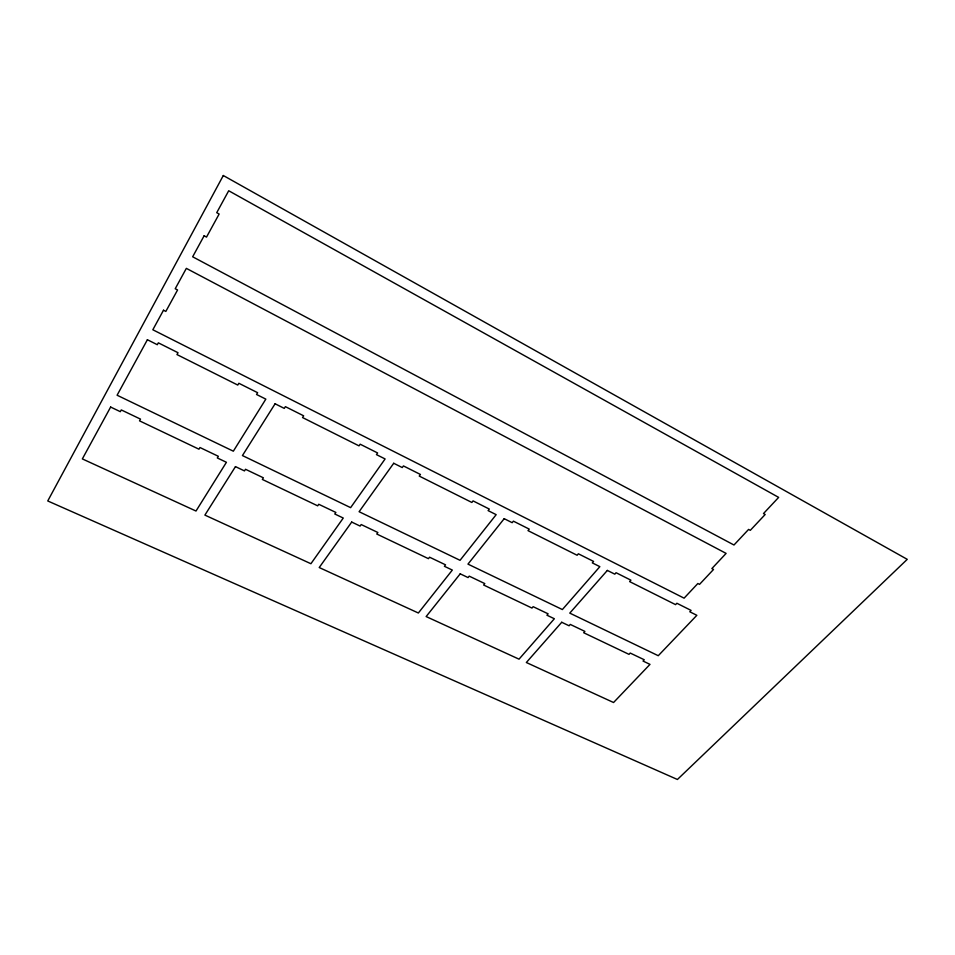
<?xml version="1.0" encoding="UTF-8"?>
<svg xmlns="http://www.w3.org/2000/svg" width="955" height="955" viewBox="0 0 955 955"><rect width="100%" height="100%" fill="white"/><g stroke="black" fill="none" stroke-linecap="round" stroke-linejoin="round"><path stroke-width="1.43" d="M223.303 175.517L47.75 500.957L677.417 779.483L907.25 559.344L223.303 175.517M110.637 407.057L82.345 458.913L196.002 511.032L226.419 462.292L217.31 457.946L218.337 456.299L199.977 447.525L198.962 449.196L139.525 420.845L140.504 419.114L121.285 409.934L120.318 411.677L110.637 407.057M147.392 339.729L117.095 395.227L233.342 451.19L265.836 399.13L256.537 394.475L257.623 392.696L238.857 383.277L237.771 385.068L176.962 354.568L178.012 352.717L158.339 342.833L157.3 344.707L147.392 339.729M163.496 310.22L152.836 329.762L684.102 598.164L697.854 583.505L699.526 584.365L713.528 569.467L711.857 568.583L726.11 553.399L186.344 268.367L175.219 288.744L177.57 289.974L165.836 311.425L163.496 310.22M204.119 235.79L192.659 256.788L733.977 545.007L748.601 529.416L750.296 530.335L765.182 514.494L763.487 513.563L778.647 497.388L228.711 190.749L216.725 212.69L219.149 214.016L206.519 237.091L204.119 235.79M235.467 466.613L204.895 515.103L310.912 563.725L343.263 518.04L334.787 513.993L335.874 512.441L318.755 504.276L317.681 505.84L262.339 479.434L263.389 477.822L245.507 469.275L244.468 470.911L235.467 466.613M275.088 403.774L242.439 455.559L350.628 507.642L385.104 458.949L376.449 454.616L377.607 452.968L360.166 444.206L359.008 445.866L302.532 417.538L303.654 415.819L285.39 406.651L284.28 408.394L275.088 403.774M351.703 522.063L319.221 567.533L418.362 613.003L452.324 570.063L444.397 566.291L445.543 564.835L429.559 557.195L428.425 558.663L376.771 534.024L377.87 532.508L361.205 524.546L360.107 526.074L351.703 522.063M393.711 463.271L359.104 511.713L460.047 560.31L496.17 514.661L488.101 510.615L489.318 509.063L473.059 500.898L471.854 502.461L419.245 476.079L420.427 474.468L403.44 465.933L402.258 467.556L393.711 463.271M460.214 573.836L426.133 616.56L519.031 659.165L554.354 618.745L546.929 615.199L548.11 613.826L533.153 606.688L531.971 608.06L483.636 585.009L484.794 583.589L469.215 576.14L468.057 577.572L460.214 573.836M504.192 518.684L467.962 564.119L562.376 609.553L599.847 566.661L592.315 562.877L593.568 561.421L578.372 553.793L577.118 555.261L528.008 530.634L529.249 529.118L513.396 521.155L512.167 522.683L504.192 518.684M561.731 622.266L526.336 662.507L613.564 702.51L649.997 664.37L643.025 661.051L644.255 659.762L630.216 653.053L628.999 654.354L583.684 632.735L584.89 631.398L570.278 624.427L569.085 625.776L561.731 622.266M607.344 570.422L569.777 613.122L658.258 655.715L696.852 615.307L689.797 611.773L691.086 610.4L676.868 603.262L675.579 604.634L629.62 581.595L630.897 580.174L616.071 572.725L614.805 574.158L607.344 570.422"/></g></svg>
